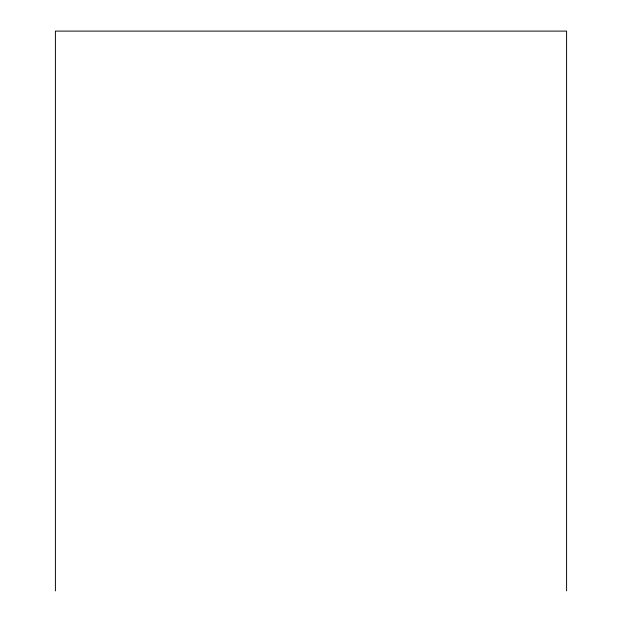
<?xml version="1.0" encoding="UTF-8"?>
<svg xmlns="http://www.w3.org/2000/svg" width="622" height="622" viewBox="0 0 622 622"><rect width="100%" height="100%" fill="white"/><g stroke="black" fill="none" stroke-linecap="round" stroke-linejoin="round"><path stroke-width="0.93" d="M566.588 590.9L566.588 31.1L55.412 31.1L55.412 590.9"/></g></svg>
